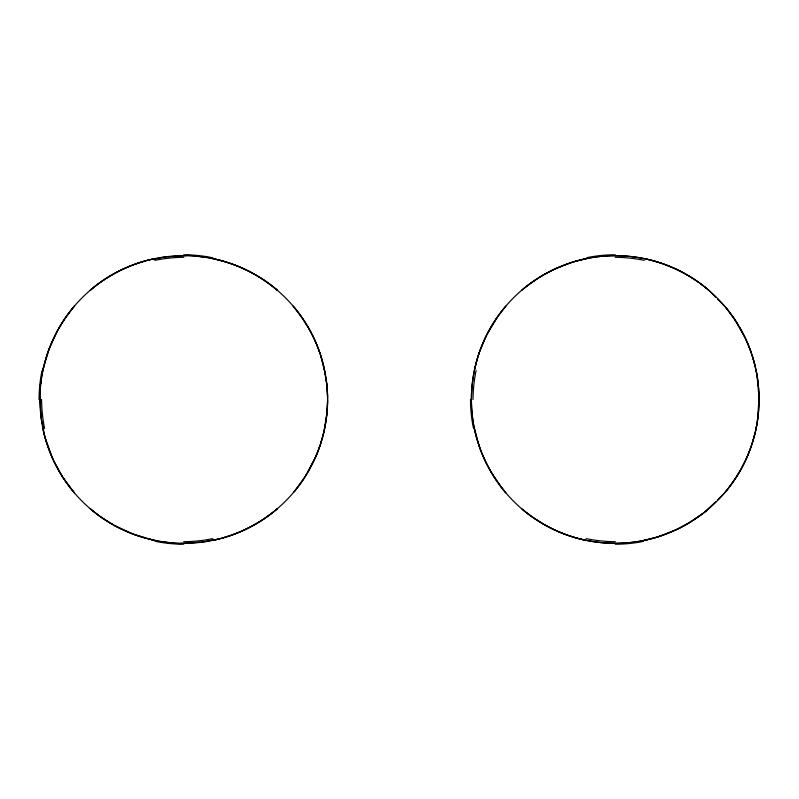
<?xml version="1.0" encoding="UTF-8"?>
<svg xmlns="http://www.w3.org/2000/svg" width="799" height="799" viewBox="0 0 799 799"><rect width="100%" height="100%" fill="white"/><g stroke="black" fill="none" stroke-linecap="round" stroke-linejoin="round"><path stroke-width="1.2" d="M314.207 460.084C326.172 434.426 330.287 405.193 325.852 377.238M757.342 421.622L759.05 398.311L757.132 376.099M39.97 396.843L39.97 402.157M327.58 400.788L327.121 411.145M759.04 400.788L758.581 411.155M327.001 412.504L324.164 430.701M758.461 412.504C756.433 435.125 748.913 457.238 736.748 476.424M40.799 383.85L41.109 381.283M757.132 422.901L755.624 430.701M42.677 371.605C47.421 347.495 58.487 324.674 74.477 306.017M474.596 369.388L477.432 358.322M43.386 368.239L49.178 348.803L57.718 330.257M323.915 431.8L320.419 444.334M755.345 431.939L751.889 444.314M477.812 357.073L479.39 352.259M320.039 445.492L318.372 450.147M751.489 445.512L749.832 450.167M479.799 351.091L486.211 335.95M317.942 451.285L316.144 455.72M749.402 451.295L747.604 455.73M315.685 456.808L305.288 476.424M747.135 456.818L745.707 459.994M313.817 460.923L307.825 472.259M745.277 460.923L741.282 468.743M486.791 334.791L497.937 316.264M740.813 469.592L734.391 480.029M58.597 328.679L64.559 319.051L73.228 307.495M306.826 473.937L302.931 480.029M736.328 477.083L727.3 489.647M304.389 477.832L295.83 489.647M302.491 480.668L300.694 483.245M733.951 480.668L732.154 483.245M300.254 483.854L299.006 485.552M731.724 483.844L730.476 485.542M498.706 315.196L504.788 307.375M298.616 486.082L297.128 488.009M730.076 486.072L728.588 488.009M501.892 310.961C473.427 346.896 463.989 396.833 477.432 440.668M296.819 488.399L294.671 491.075M728.279 488.399L724.773 492.683M502.451 310.242L504.329 307.925M295.27 490.346L293.832 492.074M726.73 490.346L726.221 490.966M504.698 307.485L505.937 306.017M73.838 306.766L74.457 306.037M724.583 492.913L717.492 500.014M715.744 501.762L703.709 512.888L687.13 524.054M90.287 290.207C108.075 274.966 129.638 264.199 152.499 259.116M521.747 290.207L531.994 282.207L543.33 274.946A143.82 143.82 0 0 1 759.05 399.5A143.82 143.82 0 0 1 543.32 524.054L531.994 516.793M215.041 539.884C237.902 534.801 259.465 524.034 277.253 508.793M90.307 290.187L91.525 289.158M277.213 508.823L276.015 509.842M522.396 289.657L523.105 289.058M708.234 509.203L707.634 509.712M91.765 288.958C107.286 276.035 125.563 266.427 145.028 260.993M523.655 288.599L525.972 286.721M275.775 510.042C260.254 522.965 241.977 532.573 222.512 538.007M706.805 510.401L704.488 512.279M526.751 286.112L537.667 278.392M703.709 512.888L692.793 520.608M538.935 277.583L552.139 270.252L566.831 264.07M691.265 521.577L678.321 528.748L663.629 534.931M544.199 274.447L555.804 268.534M686.261 524.553L674.656 530.466M556.853 268.065L572.823 262.072M673.607 530.936L657.637 536.928M567.999 263.65C598.301 253.033 632.169 253.033 662.471 263.66M662.461 535.35C623.6 549.093 578.915 544.848 543.32 524.054A143.82 143.82 0 0 1 543.32 274.946M574.062 261.702L587.335 258.407M656.398 537.298L643.125 540.593M147.166 260.414L153.658 258.866M220.374 538.586L213.882 540.134M165.543 256.839L168.12 256.529M199.42 542.471L201.997 542.161M181.113 255.7L186.427 255.7M186.427 543.3L181.113 543.3M199.42 256.529L201.987 256.839M165.553 542.161L168.12 542.471M211.665 258.407C235.775 263.151 258.596 274.217 277.253 290.207M155.875 540.593L147.166 538.586M645.342 258.866C664.388 262.931 682.586 270.931 698.466 282.207M585.118 540.134C561.827 535.17 539.834 524.294 521.747 508.793M215.031 259.116C237.263 264.05 258.277 274.377 275.775 288.958M152.509 539.884L133.093 534.092L114.417 525.492M145.038 538.007C124.954 532.404 106.127 522.356 90.287 508.793M663.639 264.07C680.089 269.952 695.45 278.851 708.713 290.207L715.744 297.238M112.739 524.553L100.684 516.893L91.765 510.042M699.465 282.926L703.769 286.162M530.995 516.074L526.691 512.838M704.488 286.721L706.805 288.599M525.972 512.279L523.655 510.401M707.235 288.958L707.984 289.588M523.225 510.042L522.476 509.412M276.015 289.158L276.893 289.897M91.525 509.842L90.776 509.213M717.492 298.986L724.833 306.377M505.937 492.983L498.656 483.735M293.073 306.027L293.762 306.836M74.477 492.983L62.652 477.053L53.723 460.923M74.267 492.733L73.428 491.745M505.318 492.254L504.688 491.505M725.292 306.926L726.73 308.654M294.012 307.146L302.172 317.852L309.353 329.408M726.131 307.925L728.279 310.601M294.671 307.925L295.3 308.694M73.228 491.505C58.647 474.007 48.32 453.003 43.386 430.771M504.329 491.075L502.451 488.758M295.77 309.273L296.819 310.601M727.29 309.353L735.849 321.168M501.842 487.979L490.676 471.4M297.398 311.33L299.016 313.458M728.948 311.45L730.076 312.918M730.466 313.448L731.714 315.146M299.305 313.847L300.344 315.265M732.154 315.755L733.951 318.332M300.694 315.755L302.491 318.332M497.937 482.736L494.112 477.053M734.391 318.971L745.277 338.077M302.931 318.971C312.808 333.573 319.96 350.022 323.915 367.2M736.328 321.917L738.286 325.063M493.313 475.795L486.791 464.209L481.957 453.552M739.285 326.741C749.762 344.569 756.303 364.674 758.341 385.248M490.177 470.531L484.743 459.984L479.799 447.899M309.762 330.147L311.4 333.203M312.209 334.791L313.817 338.077M745.667 338.916L749.402 347.715M314.247 339.006L316.144 343.27M52.934 459.225L45.253 438.212M316.524 344.189L318.002 347.875M481.507 452.454L477.802 441.907M749.832 348.853L751.499 353.508M318.721 349.772L320.089 353.667M479.38 446.731L474.137 427.395M320.749 355.665L325.483 374.971M752.278 355.895L755.345 367.081M44.684 436.104L43.136 429.612M324.174 368.339L326.881 385.238M755.914 369.627L756.913 374.781M40.799 415.15L41.109 417.727M758.581 387.855L759.03 396.913M327.121 387.845L327.57 396.913M212.744 538.646A80.749 41.388 -0.6 0 1 183.75 541.722M183.76 544.219A80.399 43.865 0 0 1 155.366 541.322M154.796 260.354A80.749 41.388 -0.6 0 1 183.79 257.278M183.78 254.781A80.399 43.865 0 0 1 212.174 257.678M44.624 428.474A80.749 41.388 89.4 0 1 41.548 399.48M39.051 399.49A80.399 43.865 -90 0 1 41.947 371.096M214.791 539.585A83.575 42.737 -0.7 0 1 207.061 541.073M207.171 541.243A84.684 44.654 -0.3 0 1 201.927 542.012M199.311 542.171A77.873 41.758 -0.1 0 1 186.407 542.99M181.093 543.6A77.873 42.367 0 0 1 168.01 542.761M165.483 542.311A84.684 44.954 0.2 0 1 157.573 541.073M157.443 541.243A83.565 43.406 0.5 0 1 152.269 540.184M152.749 259.415A83.575 42.737 -0.7 0 1 160.479 257.927M160.369 257.757A84.684 44.654 -0.3 0 1 165.613 256.988M168.229 256.829A77.873 41.758 -0.1 0 1 181.133 256.01M186.447 255.4A77.873 42.367 0 0 1 199.53 256.239M202.057 256.689A84.684 44.954 0.2 0 1 209.967 257.927M210.097 257.757A83.565 43.406 0.5 0 1 215.271 258.816M43.685 430.521A83.575 42.737 89.3 0 1 42.197 422.791M42.027 422.901A84.684 44.654 89.7 0 1 41.258 417.657M41.099 415.041A77.873 41.758 89.9 0 1 40.28 402.137M39.67 396.823A77.873 42.367 -90 0 1 40.509 383.74M40.959 381.213A84.684 44.954 -89.8 0 1 42.197 373.303M42.027 373.173A83.565 43.406 -89.5 0 1 43.086 367.999M615.21 257.278A80.749 41.388 0.6 0 1 644.204 260.354M586.826 257.678A80.399 43.865 0 0 1 615.22 254.781M473.008 399.52A80.749 41.388 -89.4 0 1 476.084 370.526M473.408 427.904A80.399 43.865 90 0 1 470.511 399.51M615.25 541.722A80.749 41.388 0.6 0 1 586.256 538.646M643.634 541.322A80.399 43.865 0 0 1 615.24 544.219M111.86 524.054A143.82 143.82 0 0 0 327.59 399.5A143.82 143.82 0 0 0 111.86 274.946A143.82 143.82 0 0 0 111.86 524.054"/></g></svg>
